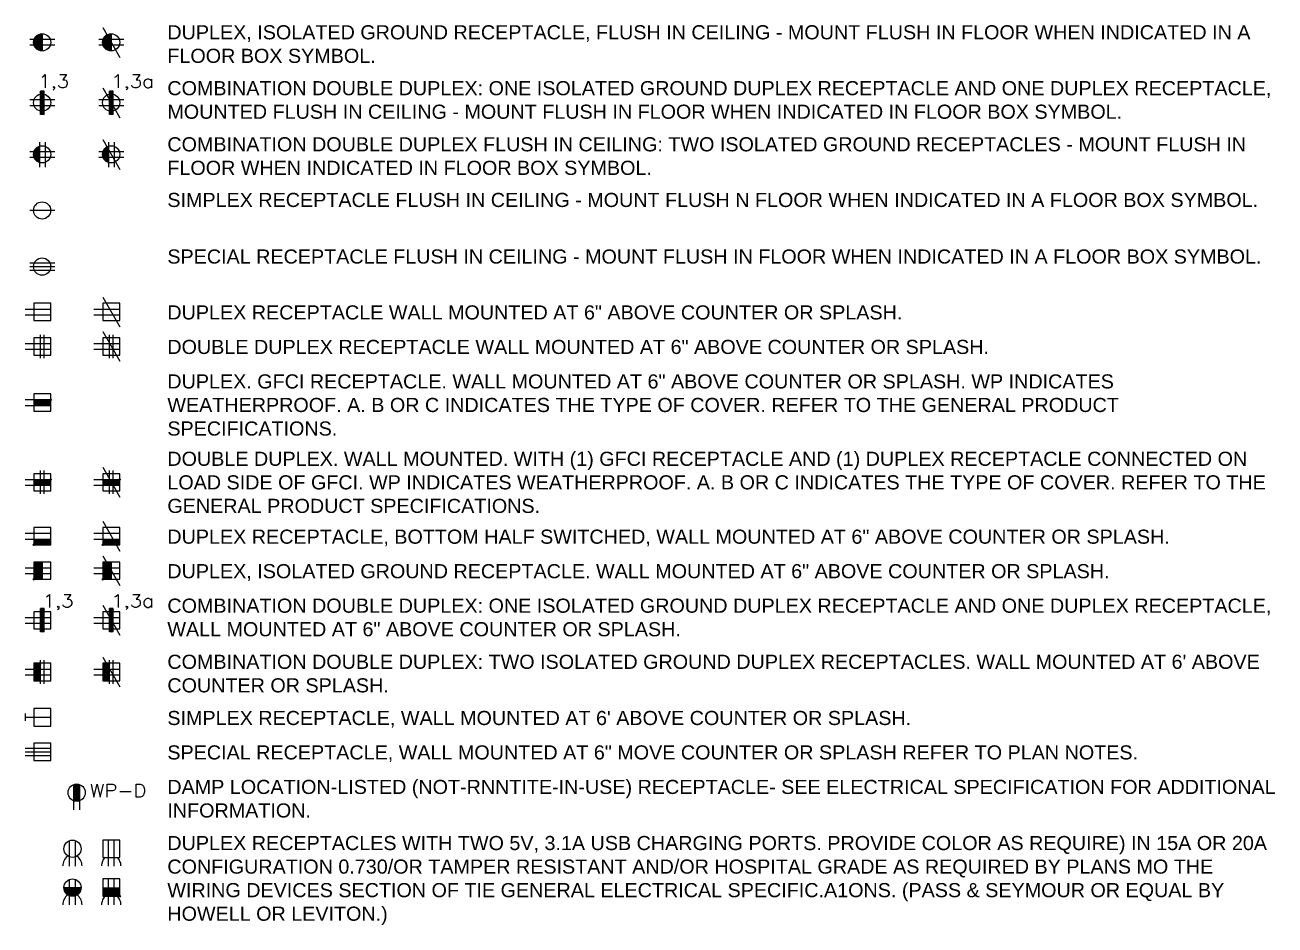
# Model space of a CAD drawing. Header units: millimetres. Extents: x 79 to 982, y 72 to 740.
# Drawn here: x 739.9 to 970, y 408.1 to 573.8 of the extents above; entities that cross this region are included whole.
import ezdxf

# ---------------------------------------------------------------- set-up
doc = ezdxf.new("R2010")
doc.units = ezdxf.units.MM
doc.styles.add('Arial', font='arial.ttf', dxfattribs={"height": 0.1875})

msp = doc.modelspace()

# ---------------------------------------------------------------- hatches: boundary and pattern name
h = msp.add_hatch(color=256)
edge = h.paths.add_edge_path()
edge.add_arc((744.615111, 504.810889), 0.232833, 0, 360)
h = msp.add_hatch(color=256)
edge = h.paths.add_edge_path()
edge.add_arc((744.615111, 490.121222), 0.232833, 0, 360)
h = msp.add_hatch(color=256)
edge = h.paths.add_edge_path()
edge.add_arc((757.315111, 490.121222), 0.232833, 0, 360)
h = msp.add_hatch(color=256)
edge = h.paths.add_edge_path()
edge.add_arc((741.482444, 478.098556), 0.232833, 0, 360)
h = msp.add_hatch(color=256)
edge = h.paths.add_edge_path()
edge.add_arc((754.182444, 478.098556), 0.232833, 0, 360)
h = msp.add_hatch(color=256)
edge = h.paths.add_edge_path()
edge.add_arc((741.482444, 471.748556), 0.232833, 0, 360)
h = msp.add_hatch(color=256)
edge = h.paths.add_edge_path()
edge.add_arc((754.182444, 471.748556), 0.232833, 0, 360)
h = msp.add_hatch(color=256)
edge = h.paths.add_edge_path()
edge.add_arc((757.357444, 413.413222), 0.232833, 0, 360)

# ---------------------------------------------------------------- linework, layer by layer
for points in [[(754.182444, 573.306222), (757.357444, 567.802889)], [(745.377111, 571.104889), (740.762778, 571.104889)], [(741.482444, 570.808556), (742.244444, 570.046556), (742.752444, 569.538556), (743.048778, 569.199889)], [(741.524778, 570.977889), (742.498444, 570.046556), (742.752444, 569.792556), (743.048778, 569.453889)], [(741.609444, 571.147222), (741.651778, 571.104889)], [(741.651778, 571.316556), (741.905778, 571.104889)], [(741.651778, 571.104889), (742.710111, 570.046556), (742.752444, 570.004222), (743.048778, 569.665556)], [(741.736444, 571.443556), (742.117444, 571.104889), (742.752444, 570.469889), (743.048778, 570.131222)], [(741.863444, 571.612889), (742.371444, 571.104889), (742.752444, 570.723889), (743.048778, 570.385222)], [(741.905778, 571.104889), (742.752444, 570.258222), (742.964111, 570.046556), (743.048778, 569.919556)], [(741.990444, 571.697556), (742.583111, 571.104889), (742.752444, 570.935556), (743.048778, 570.639222)], [(742.075111, 571.824556), (742.752444, 571.189556), (742.837111, 571.104889), (743.048778, 570.850889)], [(742.244444, 571.909222), (742.752444, 571.401222), (743.048778, 571.104889)], [(742.371444, 571.993889), (742.752444, 571.655222), (743.048778, 571.316556)], [(742.540778, 572.078556), (742.752444, 571.866889), (743.048778, 571.570556)], [(742.752444, 572.120889), (743.048778, 571.782222)], [(742.921778, 572.163222), (743.048778, 572.036222)], [(758.077111, 571.104889), (753.462778, 571.104889)], [(754.182444, 570.808556), (754.944444, 570.046556), (755.452444, 569.538556), (755.748778, 569.199889)], [(754.224778, 570.977889), (755.156111, 570.046556), (755.452444, 569.792556), (755.748778, 569.453889)], [(754.309444, 571.147222), (754.351778, 571.104889)], [(754.351778, 571.316556), (754.605778, 571.104889)], [(754.351778, 571.104889), (755.410111, 570.046556), (755.452444, 570.004222), (755.748778, 569.665556)], [(754.436444, 571.443556), (754.817444, 571.104889), (755.452444, 570.469889), (755.748778, 570.131222)], [(754.563444, 571.612889), (755.071444, 571.104889), (755.452444, 570.723889), (755.748778, 570.385222)], [(754.605778, 571.104889), (755.452444, 570.258222), (755.664111, 570.046556), (755.748778, 569.919556)], [(754.690444, 571.697556), (755.283111, 571.104889), (755.452444, 570.935556), (755.748778, 570.639222)], [(754.775111, 571.824556), (755.452444, 571.189556), (755.537111, 571.104889), (755.748778, 570.850889)], [(754.944444, 571.909222), (755.452444, 571.401222), (755.748778, 571.104889)], [(755.071444, 571.993889), (755.452444, 571.655222), (755.748778, 571.316556)], [(755.240778, 572.078556), (755.452444, 571.866889), (755.748778, 571.570556)], [(755.452444, 572.120889), (755.748778, 571.782222)], [(755.621778, 572.163222), (755.748778, 572.036222)], [(745.377111, 570.046556), (740.762778, 570.046556)], [(741.482444, 570.554556), (741.990444, 570.046556), (742.752444, 569.326889), (743.048778, 568.988222)], [(741.482444, 570.300556), (741.778778, 570.046556), (742.752444, 569.072889), (742.794778, 568.988222)], [(741.567111, 570.004222), (742.498444, 569.072889)], [(758.077111, 570.046556), (753.462778, 570.046556)], [(754.182444, 570.554556), (754.690444, 570.046556), (755.452444, 569.326889), (755.748778, 568.988222)], [(754.182444, 570.300556), (754.478778, 570.046556), (755.452444, 569.072889), (755.494778, 568.988222)], [(754.267111, 570.004222), (755.198444, 569.072889)], [(743.006444, 564.162222), (743.260444, 564.289222), (743.599111, 564.627889), (743.599111, 562.214889)], [(746.308444, 564.627889), (747.536111, 564.627889), (746.858778, 563.696556), (747.197444, 563.696556), (747.451444, 563.611889), (747.536111, 563.484889), (747.663111, 563.146222), (747.663111, 562.934556), (747.536111, 562.553556), (747.324444, 562.341889), (746.985778, 562.214889), (746.647111, 562.214889), (746.308444, 562.341889), (746.181444, 562.468889), (746.096778, 562.680556)], [(756.426111, 564.162222), (756.680111, 564.289222), (757.018778, 564.627889), (757.018778, 562.214889)], [(759.728111, 564.627889), (760.998111, 564.627889), (760.320778, 563.696556), (760.659444, 563.696556), (760.871111, 563.611889), (760.998111, 563.484889), (761.082778, 563.146222), (761.082778, 562.934556), (760.998111, 562.553556), (760.744111, 562.341889), (760.405444, 562.214889), (760.066778, 562.214889), (759.728111, 562.341889), (759.601111, 562.468889), (759.516444, 562.680556)], [(763.157111, 563.484889), (762.903111, 563.696556), (762.691444, 563.823556), (762.352778, 563.823556), (762.098778, 563.696556), (761.887111, 563.484889), (761.760111, 563.146222), (761.760111, 562.934556), (761.887111, 562.553556), (762.098778, 562.341889), (762.352778, 562.214889), (762.691444, 562.214889), (762.903111, 562.341889), (763.157111, 562.553556)], [(763.157111, 563.823556), (763.157111, 562.214889)], [(742.752444, 557.304222), (742.752444, 561.579889)], [(743.387444, 561.579889), (742.752444, 561.579889)], [(742.752444, 561.495222), (743.387444, 560.860222)], [(742.879444, 561.579889), (743.387444, 561.071889)], [(743.133444, 561.579889), (743.387444, 561.325889)], [(743.387444, 557.304222), (743.387444, 561.579889), (743.345111, 561.579889)], [(745.292444, 562.341889), (745.165444, 562.214889), (745.080778, 562.341889), (745.165444, 562.468889), (745.292444, 562.341889), (745.292444, 562.130222), (745.165444, 561.876222), (745.080778, 561.791556)], [(754.182444, 562.214889), (757.357444, 556.711556)], [(755.452444, 557.304222), (755.452444, 561.579889)], [(756.087444, 561.579889), (755.452444, 561.579889)], [(755.452444, 561.495222), (756.087444, 560.860222)], [(755.579444, 561.579889), (756.087444, 561.071889)], [(755.833444, 561.579889), (756.087444, 561.325889)], [(756.087444, 557.304222), (756.087444, 561.579889), (756.045111, 561.579889)], [(758.712111, 562.341889), (758.585111, 562.214889), (758.500444, 562.341889), (758.585111, 562.468889), (758.712111, 562.341889), (758.712111, 562.130222), (758.585111, 561.876222), (758.500444, 561.791556)], [(745.377111, 559.971222), (740.762778, 559.971222)], [(742.752444, 561.283556), (743.387444, 560.606222)], [(742.752444, 561.029556), (743.387444, 560.394556)], [(742.752444, 560.817889), (743.387444, 560.140556)], [(742.752444, 560.563889), (743.387444, 559.928889)], [(742.752444, 560.352222), (743.387444, 559.674889)], [(742.752444, 560.098222), (743.387444, 559.463222)], [(742.752444, 559.886556), (743.387444, 559.209222)], [(742.752444, 559.632556), (743.387444, 558.997556)], [(742.752444, 559.420889), (743.387444, 558.743556)], [(742.752444, 559.166889), (743.387444, 558.531889)], [(758.077111, 559.971222), (753.462778, 559.971222)], [(755.452444, 561.283556), (756.087444, 560.606222)], [(755.452444, 561.029556), (756.087444, 560.394556)], [(755.452444, 560.817889), (756.087444, 560.140556)], [(755.452444, 560.563889), (756.087444, 559.928889)], [(755.452444, 560.352222), (756.087444, 559.674889)], [(755.452444, 560.098222), (756.087444, 559.463222)], [(755.452444, 559.886556), (756.087444, 559.209222)], [(755.452444, 559.632556), (756.087444, 558.997556)], [(755.452444, 559.420889), (756.087444, 558.743556)], [(755.452444, 559.166889), (756.087444, 558.531889)], [(745.377111, 558.912889), (740.762778, 558.912889)], [(742.752444, 558.955222), (743.387444, 558.277889)], [(742.752444, 558.701222), (743.387444, 558.066222)], [(742.752444, 558.489556), (743.387444, 557.812222)], [(742.752444, 558.235556), (743.387444, 557.600556)], [(742.752444, 558.023889), (743.387444, 557.346556)], [(742.752444, 557.769889), (743.218111, 557.304222)], [(742.752444, 557.515889), (742.964111, 557.304222)], [(743.387444, 557.304222), (742.752444, 557.304222)], [(758.077111, 558.912889), (753.462778, 558.912889)], [(755.452444, 558.955222), (756.087444, 558.277889)], [(755.452444, 558.701222), (756.087444, 558.066222)], [(755.452444, 558.489556), (756.087444, 557.812222)], [(755.452444, 558.235556), (756.087444, 557.600556)], [(755.452444, 558.023889), (756.087444, 557.346556)], [(755.452444, 557.769889), (755.918111, 557.304222)], [(755.452444, 557.515889), (755.664111, 557.304222)], [(756.087444, 557.304222), (755.452444, 557.304222)], [(742.540778, 552.224222), (742.540778, 547.609889)], [(743.599111, 552.224222), (743.599111, 547.609889)], [(754.182444, 552.689889), (757.357444, 547.186556)], [(755.240778, 552.224222), (755.240778, 547.609889)], [(756.299111, 552.224222), (756.299111, 547.609889)], [(745.377111, 550.446222), (740.762778, 550.446222)], [(741.482444, 550.149889), (742.540778, 549.091556)], [(741.482444, 549.938222), (742.540778, 548.879889)], [(741.524778, 550.361556), (742.540778, 549.345556)], [(741.609444, 550.530889), (742.540778, 549.557222)], [(741.651778, 550.657889), (742.540778, 549.811222)], [(741.736444, 550.827222), (742.540778, 550.022889)], [(741.863444, 550.954222), (742.540778, 550.276889)], [(741.948111, 551.081222), (742.540778, 550.488556)], [(742.075111, 551.165889), (742.540778, 550.742556)], [(742.244444, 551.292889), (742.540778, 550.954222)], [(742.371444, 551.377556), (742.540778, 551.208222)], [(758.077111, 550.446222), (753.462778, 550.446222)], [(754.182444, 550.149889), (755.240778, 549.091556)], [(754.182444, 549.938222), (755.240778, 548.879889)], [(754.224778, 550.361556), (755.240778, 549.345556)], [(754.309444, 550.530889), (755.240778, 549.557222)], [(754.351778, 550.657889), (755.240778, 549.811222)], [(754.436444, 550.827222), (755.240778, 550.022889)], [(754.563444, 550.954222), (755.240778, 550.276889)], [(754.648111, 551.081222), (755.240778, 550.488556)], [(754.775111, 551.165889), (755.240778, 550.742556)], [(754.944444, 551.292889), (755.240778, 550.954222)], [(755.071444, 551.377556), (755.240778, 551.208222)], [(745.377111, 549.387889), (740.762778, 549.387889)], [(741.482444, 549.684222), (742.540778, 548.625889)], [(741.567111, 549.345556), (742.498444, 548.456556)], [(758.077111, 549.387889), (753.462778, 549.387889)], [(754.182444, 549.684222), (755.240778, 548.625889)], [(754.267111, 549.345556), (755.198444, 548.456556)], [(745.377111, 539.608889), (740.762778, 539.608889)], [(745.377111, 529.956889), (740.762778, 529.956889)], [(745.377111, 529.279556), (740.762778, 529.279556)], [(745.377111, 528.602222), (740.762778, 528.602222)], [(754.182444, 523.691556), (757.357444, 518.230556)], [(739.873778, 521.490222), (744.657444, 521.490222)], [(739.873778, 520.431889), (744.657444, 520.431889)], [(752.573778, 521.490222), (757.357444, 521.490222)], [(752.573778, 520.431889), (757.357444, 520.431889)], [(742.752444, 512.473222), (742.752444, 516.748889)], [(743.429778, 512.473222), (743.429778, 516.748889)], [(754.182444, 517.341556), (757.357444, 511.880556)], [(755.452444, 512.473222), (755.452444, 516.748889)], [(756.129778, 512.473222), (756.129778, 516.748889)], [(739.873778, 515.140222), (744.657444, 515.140222)], [(739.873778, 514.081889), (744.657444, 514.081889)], [(752.573778, 515.140222), (757.357444, 515.140222)], [(752.573778, 514.081889), (757.357444, 514.081889)], [(739.873778, 504.810889), (744.657444, 504.810889)], [(741.482444, 504.683889), (742.371444, 503.752556)], [(741.482444, 504.472222), (742.159778, 503.752556)], [(741.482444, 504.218222), (741.905778, 503.752556)], [(741.482444, 503.964222), (741.694111, 503.752556)], [(741.567111, 504.810889), (742.625444, 503.752556)], [(741.821111, 504.810889), (742.879444, 503.752556)], [(742.032778, 504.810889), (743.091111, 503.752556)], [(742.286778, 504.810889), (743.345111, 503.752556)], [(742.498444, 504.810889), (743.556778, 503.752556)], [(742.752444, 504.810889), (743.810778, 503.752556)], [(742.964111, 504.810889), (744.022444, 503.752556)], [(743.218111, 504.810889), (744.276444, 503.752556)], [(743.429778, 504.810889), (744.488111, 503.752556)], [(743.683778, 504.810889), (744.615111, 503.879556)], [(743.895444, 504.810889), (744.615111, 504.091222)], [(744.149444, 504.810889), (744.615111, 504.345222)], [(744.361111, 504.810889), (744.615111, 504.556889)], [(739.873778, 503.752556), (744.657444, 503.752556)], [(739.873778, 490.121222), (744.657444, 490.121222)], [(741.567111, 490.121222), (742.625444, 489.062889)], [(741.821111, 490.121222), (742.879444, 489.062889)], [(742.032778, 490.121222), (743.091111, 489.062889)], [(742.286778, 490.121222), (743.345111, 489.062889)], [(742.498444, 490.121222), (743.556778, 489.062889)], [(742.752444, 487.454222), (742.752444, 491.772222)], [(742.752444, 490.121222), (743.810778, 489.062889)], [(742.964111, 490.121222), (744.022444, 489.062889)], [(743.218111, 490.121222), (744.276444, 489.062889)], [(743.429778, 487.454222), (743.429778, 491.772222)], [(743.429778, 490.121222), (744.488111, 489.062889)], [(743.683778, 490.121222), (744.615111, 489.189889)], [(743.895444, 490.121222), (744.615111, 489.401556)], [(744.149444, 490.121222), (744.615111, 489.655556)], [(744.361111, 490.121222), (744.615111, 489.867222)], [(752.573778, 490.121222), (757.357444, 490.121222)], [(754.182444, 492.364889), (757.357444, 486.861556)], [(754.267111, 490.121222), (755.325444, 489.062889)], [(754.521111, 490.121222), (755.579444, 489.062889)], [(754.732778, 490.121222), (755.791111, 489.062889)], [(754.986778, 490.121222), (756.045111, 489.062889)], [(755.198444, 490.121222), (756.256778, 489.062889)], [(755.452444, 487.454222), (755.452444, 491.772222)], [(755.452444, 490.121222), (756.510778, 489.062889)], [(755.664111, 490.121222), (756.722444, 489.062889)], [(755.918111, 490.121222), (756.976444, 489.062889)], [(756.129778, 487.454222), (756.129778, 491.772222)], [(756.129778, 490.121222), (757.188111, 489.062889)], [(756.383778, 490.121222), (757.315111, 489.189889)], [(756.595444, 490.121222), (757.315111, 489.401556)], [(756.849444, 490.121222), (757.315111, 489.655556)], [(757.061111, 490.121222), (757.315111, 489.867222)], [(739.873778, 489.062889), (744.657444, 489.062889)], [(741.482444, 489.994222), (742.371444, 489.062889)], [(741.482444, 489.782556), (742.159778, 489.062889)], [(741.482444, 489.528556), (741.905778, 489.062889)], [(741.482444, 489.316889), (741.694111, 489.062889)], [(752.573778, 489.062889), (757.357444, 489.062889)], [(754.182444, 489.994222), (755.071444, 489.062889)], [(754.182444, 489.782556), (754.859778, 489.062889)], [(754.182444, 489.528556), (754.605778, 489.062889)], [(754.182444, 489.316889), (754.394111, 489.062889)], [(754.182444, 482.416556), (757.357444, 476.955556)], [(739.873778, 480.215222), (744.657444, 480.215222)], [(739.873778, 479.156889), (744.657444, 479.156889)], [(741.482444, 479.029889), (742.413778, 478.098556)], [(741.482444, 478.818222), (742.202111, 478.098556)], [(741.609444, 479.156889), (742.667778, 478.098556)], [(741.821111, 479.156889), (742.879444, 478.098556)], [(742.075111, 479.156889), (743.133444, 478.098556)], [(742.286778, 479.156889), (743.345111, 478.098556)], [(742.540778, 479.156889), (743.599111, 478.098556)], [(742.752444, 479.156889), (743.810778, 478.098556)], [(743.006444, 479.156889), (744.064778, 478.098556)], [(743.218111, 479.156889), (744.276444, 478.098556)], [(743.472111, 479.156889), (744.530444, 478.098556)], [(743.683778, 479.156889), (744.657444, 478.183222)], [(743.937778, 479.156889), (744.657444, 478.437222)], [(744.149444, 479.156889), (744.657444, 478.648889)], [(744.403444, 479.156889), (744.657444, 478.902889)], [(744.615111, 479.156889), (744.657444, 479.114556)], [(752.573778, 480.215222), (757.357444, 480.215222)], [(752.573778, 479.156889), (757.357444, 479.156889)], [(754.182444, 479.029889), (755.113778, 478.098556)], [(754.182444, 478.818222), (754.902111, 478.098556)], [(754.309444, 479.156889), (755.367778, 478.098556)], [(754.521111, 479.156889), (755.579444, 478.098556)], [(754.775111, 479.156889), (755.833444, 478.098556)], [(754.986778, 479.156889), (756.045111, 478.098556)], [(755.240778, 479.156889), (756.299111, 478.098556)], [(755.452444, 479.156889), (756.510778, 478.098556)], [(755.706444, 479.156889), (756.764778, 478.098556)], [(755.918111, 479.156889), (756.976444, 478.098556)], [(756.172111, 479.156889), (757.230444, 478.098556)], [(756.383778, 479.156889), (757.357444, 478.183222)], [(756.637778, 479.156889), (757.357444, 478.437222)], [(756.849444, 479.156889), (757.357444, 478.648889)], [(757.103444, 479.156889), (757.357444, 478.902889)], [(757.315111, 479.156889), (757.357444, 479.114556)], [(741.482444, 478.564222), (741.948111, 478.098556)], [(741.482444, 478.352556), (741.736444, 478.098556)], [(754.182444, 478.564222), (754.648111, 478.098556)], [(754.182444, 478.352556), (754.436444, 478.098556)], [(741.482444, 474.796556), (743.048778, 473.187889)], [(741.482444, 474.584889), (743.048778, 472.976222)], [(741.482444, 474.330889), (743.048778, 472.722222)], [(741.482444, 474.076889), (743.048778, 472.510556)], [(741.567111, 474.923556), (743.048778, 473.441889)], [(741.821111, 474.923556), (743.048778, 473.653556)], [(742.032778, 474.923556), (743.048778, 473.907556)], [(742.286778, 474.923556), (743.048778, 474.161556)], [(742.498444, 474.923556), (743.048778, 474.373222)], [(742.752444, 474.923556), (743.048778, 474.627222)], [(742.964111, 474.923556), (743.048778, 474.838889)], [(743.048778, 474.923556), (743.048778, 471.748556)], [(754.182444, 476.066556), (757.357444, 470.605556)], [(754.182444, 474.796556), (755.748778, 473.187889)], [(754.182444, 474.584889), (755.748778, 472.976222)], [(754.182444, 474.330889), (755.748778, 472.722222)], [(754.182444, 474.076889), (755.748778, 472.510556)], [(754.267111, 474.923556), (755.748778, 473.441889)], [(754.521111, 474.923556), (755.748778, 473.653556)], [(754.732778, 474.923556), (755.748778, 473.907556)], [(754.986778, 474.923556), (755.748778, 474.161556)], [(755.198444, 474.923556), (755.748778, 474.373222)], [(755.452444, 474.923556), (755.748778, 474.627222)], [(755.664111, 474.923556), (755.748778, 474.838889)], [(755.748778, 474.923556), (755.748778, 471.748556)], [(739.873778, 473.865222), (744.657444, 473.865222)], [(739.873778, 472.806889), (744.657444, 472.806889)], [(741.482444, 473.865222), (743.048778, 472.256556)], [(741.482444, 473.611222), (743.048778, 472.044889)], [(741.482444, 473.399556), (743.048778, 471.790889)], [(741.482444, 473.145556), (742.879444, 471.748556)], [(741.482444, 472.933889), (742.667778, 471.748556)], [(741.482444, 472.679889), (742.413778, 471.748556)], [(741.482444, 472.468222), (742.202111, 471.748556)], [(741.482444, 472.214222), (741.948111, 471.748556)], [(741.482444, 472.002556), (741.736444, 471.748556)], [(752.573778, 473.865222), (757.357444, 473.865222)], [(752.573778, 472.806889), (757.357444, 472.806889)], [(754.182444, 473.865222), (755.748778, 472.256556)], [(754.182444, 473.611222), (755.748778, 472.044889)], [(754.182444, 473.399556), (755.748778, 471.790889)], [(754.182444, 473.145556), (755.579444, 471.748556)], [(754.182444, 472.933889), (755.367778, 471.748556)], [(754.182444, 472.679889), (755.113778, 471.748556)], [(754.182444, 472.468222), (754.902111, 471.748556)], [(754.182444, 472.214222), (754.648111, 471.748556)], [(754.182444, 472.002556), (754.436444, 471.748556)], [(743.810778, 468.531222), (744.022444, 468.615889), (744.361111, 468.954556), (744.361111, 466.583889)], [(747.112778, 468.954556), (748.340444, 468.954556), (747.663111, 468.065556), (748.001778, 468.065556), (748.255778, 467.938556), (748.340444, 467.853889), (748.467444, 467.515222), (748.467444, 467.261222), (748.340444, 466.922556), (748.128778, 466.710889), (747.790111, 466.583889), (747.451444, 466.583889), (747.112778, 466.710889), (746.985778, 466.795556), (746.858778, 467.049556)], [(756.426111, 468.531222), (756.680111, 468.615889), (757.018778, 468.954556), (757.018778, 466.583889)], [(759.728111, 468.954556), (760.998111, 468.954556), (760.320778, 468.065556), (760.659444, 468.065556), (760.871111, 467.938556), (760.998111, 467.853889), (761.082778, 467.515222), (761.082778, 467.261222), (760.998111, 466.922556), (760.744111, 466.710889), (760.405444, 466.583889), (760.066778, 466.583889), (759.728111, 466.710889), (759.601111, 466.795556), (759.516444, 467.049556)], [(763.157111, 467.853889), (762.903111, 468.065556), (762.691444, 468.192556), (762.352778, 468.192556), (762.098778, 468.065556), (761.887111, 467.853889), (761.760111, 467.515222), (761.760111, 467.261222), (761.887111, 466.922556), (762.098778, 466.710889), (762.352778, 466.583889), (762.691444, 466.583889), (762.903111, 466.710889), (763.157111, 466.922556)], [(763.157111, 468.192556), (763.157111, 466.583889)], [(743.429778, 466.372222), (742.752444, 466.372222)], [(742.752444, 462.054222), (742.752444, 466.372222)], [(742.752444, 466.118222), (743.429778, 465.483222)], [(742.752444, 465.906556), (743.429778, 465.271556)], [(742.752444, 465.652556), (743.429778, 465.017556)], [(742.752444, 465.440889), (743.429778, 464.805889)], [(742.752444, 465.186889), (743.429778, 464.551889)], [(742.752444, 464.975222), (743.429778, 464.297889)], [(742.794778, 466.372222), (743.429778, 465.737222)], [(743.006444, 466.372222), (743.429778, 465.948889)], [(743.260444, 466.372222), (743.429778, 466.202889)], [(743.429778, 462.054222), (743.429778, 466.372222)], [(746.096778, 466.710889), (745.969778, 466.583889), (745.842778, 466.710889), (745.969778, 466.795556), (746.096778, 466.710889), (746.096778, 466.456889), (745.969778, 466.245222), (745.842778, 466.118222)], [(754.182444, 466.964889), (757.357444, 461.461556)], [(756.129778, 466.372222), (755.452444, 466.372222)], [(755.452444, 462.054222), (755.452444, 466.372222)], [(755.452444, 466.118222), (756.129778, 465.483222)], [(755.452444, 465.906556), (756.129778, 465.271556)], [(755.452444, 465.652556), (756.129778, 465.017556)], [(755.452444, 465.440889), (756.129778, 464.805889)], [(755.452444, 465.186889), (756.129778, 464.551889)], [(755.452444, 464.975222), (756.129778, 464.297889)], [(755.494778, 466.372222), (756.129778, 465.737222)], [(755.706444, 466.372222), (756.129778, 465.948889)], [(755.960444, 466.372222), (756.129778, 466.202889)], [(756.129778, 462.054222), (756.129778, 466.372222)], [(758.712111, 466.710889), (758.585111, 466.583889), (758.500444, 466.710889), (758.585111, 466.795556), (758.712111, 466.710889), (758.712111, 466.456889), (758.585111, 466.245222), (758.500444, 466.118222)], [(739.873778, 464.721222), (744.657444, 464.721222)], [(739.873778, 463.662889), (744.657444, 463.662889)], [(742.752444, 464.721222), (743.429778, 464.086222)], [(742.752444, 464.509556), (743.429778, 463.832222)], [(742.752444, 464.255556), (743.429778, 463.620556)], [(742.752444, 464.043889), (743.429778, 463.366556)], [(742.752444, 463.789889), (743.429778, 463.154889)], [(742.752444, 463.578222), (743.429778, 462.900889)], [(742.752444, 463.324222), (743.429778, 462.689222)], [(742.752444, 463.112556), (743.429778, 462.435222)], [(742.752444, 462.858556), (743.429778, 462.223556)], [(742.752444, 462.646889), (743.345111, 462.054222)], [(752.573778, 464.721222), (757.357444, 464.721222)], [(752.573778, 463.662889), (757.357444, 463.662889)], [(755.452444, 464.721222), (756.129778, 464.086222)], [(755.452444, 464.509556), (756.129778, 463.832222)], [(755.452444, 464.255556), (756.129778, 463.620556)], [(755.452444, 464.043889), (756.129778, 463.366556)], [(755.452444, 463.789889), (756.129778, 463.154889)], [(755.452444, 463.578222), (756.129778, 462.900889)], [(755.452444, 463.324222), (756.129778, 462.689222)], [(755.452444, 463.112556), (756.129778, 462.435222)], [(755.452444, 462.858556), (756.129778, 462.223556)], [(755.452444, 462.646889), (756.045111, 462.054222)], [(742.752444, 462.392889), (743.091111, 462.054222)], [(742.752444, 462.181222), (742.879444, 462.054222)], [(743.429778, 462.054222), (742.752444, 462.054222)], [(755.452444, 462.392889), (755.791111, 462.054222)], [(755.452444, 462.181222), (755.579444, 462.054222)], [(756.129778, 462.054222), (755.452444, 462.054222)], [(741.482444, 456.127556), (742.752444, 454.857556)], [(741.482444, 455.915889), (742.752444, 454.603556)], [(741.482444, 455.661889), (742.752444, 454.391889)], [(741.567111, 456.296889), (742.752444, 455.069222)], [(741.821111, 456.296889), (742.752444, 455.323222)], [(742.032778, 456.296889), (742.752444, 455.534889)], [(742.286778, 456.296889), (742.752444, 455.788889)], [(742.498444, 456.296889), (742.752444, 456.000556)], [(742.752444, 452.529222), (742.752444, 456.847222)], [(742.752444, 456.296889), (742.752444, 456.254556)], [(743.429778, 452.529222), (743.429778, 456.847222)], [(754.182444, 457.439889), (757.357444, 451.936556)], [(754.182444, 456.127556), (755.452444, 454.857556)], [(754.182444, 455.915889), (755.452444, 454.603556)], [(754.182444, 455.661889), (755.452444, 454.391889)], [(754.267111, 456.296889), (755.452444, 455.069222)], [(754.521111, 456.296889), (755.452444, 455.323222)], [(754.732778, 456.296889), (755.452444, 455.534889)], [(754.986778, 456.296889), (755.452444, 455.788889)], [(755.198444, 456.296889), (755.452444, 456.000556)], [(755.452444, 452.529222), (755.452444, 456.847222)], [(755.452444, 456.296889), (755.452444, 456.254556)], [(756.129778, 452.529222), (756.129778, 456.847222)], [(739.873778, 455.196222), (744.657444, 455.196222)], [(739.873778, 454.137889), (744.657444, 454.137889)], [(741.482444, 455.450222), (742.752444, 454.137889)], [(741.482444, 455.196222), (742.752444, 453.926222)], [(741.482444, 454.984556), (742.752444, 453.672222)], [(741.482444, 454.730556), (742.752444, 453.460556)], [(741.482444, 454.518889), (742.752444, 453.206556)], [(741.482444, 454.264889), (742.667778, 453.079556)], [(741.482444, 454.053222), (742.413778, 453.079556)], [(741.482444, 453.799222), (742.202111, 453.079556)], [(741.482444, 453.587556), (741.948111, 453.079556)], [(741.482444, 453.333556), (741.736444, 453.079556)], [(752.573778, 455.196222), (757.357444, 455.196222)], [(752.573778, 454.137889), (757.357444, 454.137889)], [(754.182444, 455.450222), (755.452444, 454.137889)], [(754.182444, 455.196222), (755.452444, 453.926222)], [(754.182444, 454.984556), (755.452444, 453.672222)], [(754.182444, 454.730556), (755.452444, 453.460556)], [(754.182444, 454.518889), (755.452444, 453.206556)], [(754.182444, 454.264889), (755.367778, 453.079556)], [(754.182444, 454.053222), (755.113778, 453.079556)], [(754.182444, 453.799222), (754.902111, 453.079556)], [(754.182444, 453.587556), (754.648111, 453.079556)], [(754.182444, 453.333556), (754.436444, 453.079556)], [(741.482444, 453.121889), (741.482444, 453.079556)], [(754.182444, 453.121889), (754.182444, 453.079556)], [(739.873778, 447.025889), (739.873778, 445.671222)], [(739.873778, 446.348556), (744.657444, 446.348556)], [(739.873778, 440.675889), (744.657444, 440.675889)], [(739.873778, 439.998556), (744.657444, 439.998556)], [(739.873778, 439.321222), (744.657444, 439.321222)], [(748.890778, 433.479222), (749.441111, 434.029556)], [(748.890778, 433.690889), (749.187111, 433.987222)], [(748.890778, 433.225222), (749.652778, 433.987222)], [(748.890778, 433.944889), (748.933111, 433.944889)], [(748.890778, 433.013556), (749.864444, 433.944889)], [(748.890778, 429.288222), (748.890778, 433.944889)], [(748.890778, 432.759556), (749.949111, 433.817889)], [(748.890778, 432.505556), (749.949111, 433.563889)], [(748.890778, 432.293889), (749.949111, 433.352222)], [(748.890778, 432.039889), (749.949111, 433.098222)], [(748.890778, 431.828222), (749.949111, 432.886556)], [(748.890778, 431.574222), (749.949111, 432.632556)], [(749.949111, 429.288222), (749.949111, 433.944889)], [(752.023444, 434.029556), (752.573778, 431.658889), (753.166444, 434.029556), (753.716778, 431.658889), (754.309444, 434.029556)], [(754.986778, 431.658889), (754.986778, 434.029556), (756.002778, 434.029556), (756.341444, 433.944889), (756.426111, 433.817889), (756.553111, 433.606222), (756.553111, 433.267556), (756.426111, 433.013556), (756.341444, 432.928889), (756.002778, 432.801889), (754.986778, 432.801889)], [(757.357444, 432.674889), (759.389444, 432.674889)], [(748.890778, 431.362556), (749.949111, 432.420889)], [(748.890778, 431.108556), (749.949111, 432.166889)], [(748.933111, 430.939222), (749.949111, 431.955222)], [(749.144778, 430.896889), (749.949111, 431.701222)], [(749.356444, 430.896889), (749.949111, 431.489556)], [(749.610444, 430.896889), (749.949111, 431.235556)], [(749.864444, 430.939222), (749.949111, 431.023889)], [(748.086444, 418.958889), (748.086444, 423.615556)], [(749.144778, 418.958889), (749.144778, 423.615556)], [(755.240778, 418.958889), (755.240778, 423.742556)], [(756.299111, 418.958889), (756.299111, 423.742556)], [(747.748212, 420.811014), (747.540086, 420.639656), (747.355635, 420.446931), (747.196116, 420.235306), (747.062783, 420.007249), (746.956894, 419.765227), (746.879704, 419.511709), (746.832469, 419.249163), (746.816444, 418.980056)], [(750.372444, 418.980262), (750.356396, 419.249381), (750.309136, 419.511932), (750.23192, 419.765447), (750.126005, 420.00746), (749.992648, 420.235503), (749.833105, 420.447109), (749.648634, 420.639809), (749.440491, 420.811138)], [(754.61293, 420.560032), (754.467124, 420.39495), (754.338892, 420.217777), (754.22881, 420.029926), (754.137452, 419.832815), (754.065395, 419.627857), (754.013213, 419.416467), (753.981483, 419.200062), (753.970778, 418.980056)], [(757.526778, 418.980262), (757.516051, 419.200267), (757.484299, 419.416668), (757.432098, 419.628051), (757.360023, 419.833001), (757.268649, 420.030105), (757.15855, 420.217948), (757.030303, 420.395117), (756.884481, 420.560197)], [(748.086444, 411.804556), (748.086444, 416.503556)], [(749.144778, 411.804556), (749.144778, 416.503556)], [(755.240778, 411.804556), (755.240778, 416.588222)], [(756.299111, 411.804556), (756.299111, 416.588222)], [(750.203111, 414.979556), (747.028111, 414.979556)], [(747.070444, 414.767889), (747.282111, 414.979556)], [(747.112778, 414.556222), (747.536111, 414.979556)], [(747.155111, 414.386889), (747.747778, 414.979556)], [(747.239778, 414.217556), (748.001778, 414.979556)], [(747.324444, 414.090556), (748.213444, 414.979556)], [(747.409111, 413.963556), (748.467444, 414.979556)], [(747.536111, 413.836556), (748.679111, 414.979556)], [(747.663111, 413.751889), (748.933111, 414.979556)], [(747.790111, 413.624889), (749.144778, 414.979556)], [(747.959444, 413.540222), (749.398778, 414.979556)], [(748.128778, 413.497889), (749.610444, 414.979556)], [(748.298111, 413.455556), (749.864444, 414.979556)], [(748.509778, 413.413222), (750.076111, 414.979556)], [(748.721444, 413.413222), (750.203111, 414.894889)], [(749.017778, 413.455556), (750.160778, 414.598556)], [(749.398778, 413.624889), (749.991444, 414.217556)], [(754.182444, 414.979556), (757.357444, 414.979556)], [(754.182444, 414.894889), (754.267111, 414.979556)], [(754.182444, 414.683222), (754.478778, 414.979556)], [(754.182444, 414.429222), (754.732778, 414.979556)], [(754.182444, 414.217556), (754.944444, 414.979556)], [(754.182444, 413.963556), (755.198444, 414.979556)], [(754.182444, 413.751889), (755.410111, 414.979556)], [(754.182444, 413.497889), (755.664111, 414.979556)], [(754.309444, 413.413222), (755.875778, 414.979556)], [(754.521111, 413.413222), (756.129778, 414.979556)], [(754.775111, 413.413222), (756.383778, 414.979556)], [(754.986778, 413.413222), (756.595444, 414.979556)], [(755.240778, 413.413222), (756.849444, 414.979556)], [(755.452444, 413.413222), (757.061111, 414.979556)], [(755.706444, 413.413222), (757.315111, 414.979556)], [(755.960444, 413.413222), (757.357444, 414.810222)], [(756.172111, 413.413222), (757.357444, 414.598556)], [(756.426111, 413.413222), (757.357444, 414.344556)], [(747.748212, 413.65668), (747.540086, 413.485323), (747.355635, 413.292598), (747.196116, 413.080973), (747.062783, 412.852915), (746.956894, 412.610894), (746.879704, 412.357376), (746.832469, 412.094829), (746.816444, 411.825722)], [(750.372444, 411.825929), (750.356396, 412.095048), (750.309136, 412.357599), (750.23192, 412.611114), (750.126005, 412.853127), (749.992648, 413.08117), (749.833105, 413.292775), (749.648634, 413.485476), (749.440491, 413.656804)], [(754.61293, 413.405698), (754.467124, 413.240617), (754.338892, 413.063443), (754.22881, 412.875593), (754.137452, 412.678481), (754.065395, 412.473523), (754.013213, 412.262134), (753.981483, 412.045729), (753.970778, 411.825722)], [(756.637778, 413.413222), (757.357444, 414.132889)], [(757.526778, 411.825929), (757.516051, 412.045934), (757.484299, 412.262334), (757.432098, 412.473717), (757.360023, 412.678668), (757.268649, 412.875772), (757.15855, 413.063615), (757.030303, 413.240784), (756.884481, 413.405863)], [(756.891778, 413.413222), (757.357444, 413.878889)], [(757.103444, 413.413222), (757.357444, 413.667222)]]:
    msp.add_lwpolyline(points)
for points in [[(743.048778, 572.163222), (743.048778, 568.988222)], [(755.748778, 572.163222), (755.748778, 568.988222)], [(741.482444, 522.548556), (741.482444, 519.373556), (744.657444, 519.373556), (744.657444, 522.548556)], [(754.182444, 522.548556), (754.182444, 519.373556), (757.357444, 519.373556), (757.357444, 522.548556)], [(741.482444, 516.198556), (741.482444, 513.023556), (744.657444, 513.023556), (744.657444, 516.198556)], [(754.182444, 516.198556), (754.182444, 513.023556), (757.357444, 513.023556), (757.357444, 516.198556)], [(741.482444, 505.869222), (741.482444, 502.694222), (744.657444, 502.694222), (744.657444, 505.869222)], [(741.482444, 491.179556), (741.482444, 488.004556), (744.657444, 488.004556), (744.657444, 491.179556)], [(754.182444, 491.179556), (754.182444, 488.004556), (757.357444, 488.004556), (757.357444, 491.179556)], [(741.482444, 481.273556), (741.482444, 478.098556), (744.657444, 478.098556), (744.657444, 481.273556)], [(754.182444, 481.273556), (754.182444, 478.098556), (757.357444, 478.098556), (757.357444, 481.273556)], [(741.482444, 474.923556), (741.482444, 471.748556), (744.657444, 471.748556), (744.657444, 474.923556)], [(754.182444, 474.923556), (754.182444, 471.748556), (757.357444, 471.748556), (757.357444, 474.923556)], [(741.482444, 465.779556), (741.482444, 462.604556), (744.657444, 462.604556), (744.657444, 465.779556)], [(754.182444, 465.779556), (754.182444, 462.604556), (757.357444, 462.604556), (757.357444, 465.779556)], [(741.482444, 456.296889), (741.482444, 453.079556), (744.657444, 453.079556), (744.657444, 456.296889)], [(754.182444, 456.296889), (754.182444, 453.079556), (757.357444, 453.079556), (757.357444, 456.296889)], [(741.482444, 447.957222), (741.482444, 444.739889), (744.657444, 444.739889), (744.657444, 447.957222)], [(741.482444, 441.607222), (741.482444, 438.389889), (744.657444, 438.389889), (744.657444, 441.607222)], [(760.320778, 431.658889), (760.320778, 434.029556), (761.082778, 434.029556), (761.421444, 433.944889), (761.675444, 433.690889), (761.760111, 433.479222), (761.887111, 433.140556), (761.887111, 432.590222), (761.760111, 432.251556), (761.675444, 431.997556), (761.421444, 431.785889), (761.082778, 431.658889)], [(754.182444, 420.525222), (757.357444, 420.525222), (757.357444, 423.742556), (754.182444, 423.742556)], [(754.182444, 413.413222), (757.357444, 413.413222), (757.357444, 416.588222), (754.182444, 416.588222)]]:
    msp.add_lwpolyline(points, close=True)
for centre in [(743.027611, 570.575722), (755.727611, 570.575722), (743.027611, 559.484389), (755.727611, 559.484389), (743.027611, 549.959389), (755.727611, 549.959389), (743.027611, 539.630056), (743.027611, 529.300722), (749.377611, 432.484389), (748.615611, 422.155056), (748.615611, 415.000722)]:
    msp.add_circle(centre, 1.5875)

# ---------------------------------------------------------------- texts
at = {"char_height": 2.6, "attachment_point": 1, "style": 'Arial'}
for s, insert, width in [('DUPLEX, ISOLATED GROUND RECEPTACLE, FLUSH IN CEILING - MOUNT FLUSH IN FLOOR WHEN INDICATED IN A FLOOR BOX SYMBOL.', (766.078111, 573.729556), 205.486), ('COMBINATION DOUBLE DUPLEX: ONE ISOLATED GROUND DUPLEX RECEPTACLE AND ONE DUPLEX RECEPTACLE, MOUNTED FLUSH IN CEILING - MOUNT FLUSH IN FLOOR WHEN INDICATED IN FLOOR BOX SYMBOL. ', (766.078111, 563.442556), 205.486), ('COMBINATION DOUBLE DUPLEX FLUSH IN CEILING: TWO ISOLATED GROUND RECEPTACLES - MOUNT FLUSH IN FLOOR WHEN INDICATED IN FLOOR BOX SYMBOL.', (766.078111, 553.113222), 205.486), ('SIMPLEX RECEPTACLE FLUSH IN CEILING - MOUNT FLUSH N FLOOR WHEN INDICATED IN A FLOOR BOX SYMBOL. ', (766.078111, 542.870716), 197.12602788), ('SPECIAL RECEPTACLE FLUSH IN CEILING - MOUNT FLUSH IN FLOOR WHEN INDICATED IN A FLOOR BOX SYMBOL.', (766.078111, 532.454556), 190.84471574), ('DUPLEX RECEPTACLE WALL MOUNTED AT 6" ABOVE COUNTER OR SPLASH.', (766.078111, 522.167556), 233.99239312), ('DOUBLE DUPLEX RECEPTACLE WALL MOUNTED AT 6" ABOVE COUNTER OR SPLASH.', (766.078111, 515.817556), 233.99239312), ('DUPLEX. GFCI RECEPTACLE. WALL MOUNTED AT 6" ABOVE COUNTER OR SPLASH. WP INDICATES WEATHERPROOF. A. B OR C INDICATES THE TYPE OF COVER. REFER TO THE GENERAL PRODUCT SPECIFICATIONS.', (766.078111, 509.467556), 205.486), ('DOUBLE DUPLEX. WALL MOUNTED. WITH (1) GFCI RECEPTACLE AND (1) DUPLEX RECEPTACLE CONNECTED ON LOAD SIDE OF GFCI. WP INDICATES WEATHERPROOF. A. B OR C INDICATES THE TYPE OF COVER. REFER TO THE GENERAL PRODUCT SPECIFICATIONS.', (766.078111, 495.22671), 205.486), ('DUPLEX RECEPTACLE, BOTTOM HALF SWITCHED, WALL MOUNTED AT 6" ABOVE COUNTER OR SPLASH.', (766.078111, 480.892556), 233.99239312), ('DUPLEX, ISOLATED GROUND RECEPTACLE. WALL MOUNTED AT 6" ABOVE COUNTER OR SPLASH.', (766.078111, 474.542556), 233.99239312), ('COMBINATION DOUBLE DUPLEX: ONE ISOLATED GROUND DUPLEX RECEPTACLE AND ONE DUPLEX RECEPTACLE, WALL MOUNTED AT 6" ABOVE COUNTER OR SPLASH.', (766.078111, 468.192556), 205.486), ("COMBINATION DOUBLE DUPLEX: TWO ISOLATED GROUND DUPLEX RECEPTACLES. WALL MOUNTED AT 6' ABOVE COUNTER OR SPLASH.", (766.078111, 457.863222), 205.486), ("SIMPLEX RECEPTACLE, WALL MOUNTED AT 6' ABOVE COUNTER OR SPLASH.", (766.078111, 447.521307), 233.99239312), ('SPECIAL RECEPTACLE, WALL MOUNTED AT 6" MOVE COUNTER OR SPLASH REFER TO PLAN NOTES.', (766.078111, 441.183889), 233.99239312), ('DAMP LOCATION-LISTED (NOT-RNNTITE-IN-USE) RECEPTACLE- SEE ELECTRICAL SPECIFICATION FOR ADDITIONAL INFORMATION.', (766.078111, 434.833889), 205.486), ('DUPLEX RECEPTACLES WITH TWO 5V, 3.1A USB CHARGING PORTS. PROVIDE COLOR AS REQUIRE) IN 15A OR 20A CONFIGURATION 0.730/OR TAMPER RESISTANT AND/OR HOSPITAL GRADE AS REQUIRED BY PLANS MO THE WIRING DEVICES SECTION OF TIE GENERAL ELECTRICAL SPECIFIC.A1ONS. (PASS & SEYMOUR OR EQUAL BY HOWELL OR LEVITON.) ', (766.078111, 424.504556), 205.486)]:
    msp.add_mtext(s, dxfattribs=dict(at, insert=insert, width=width))

doc.saveas('drawing.dxf')
